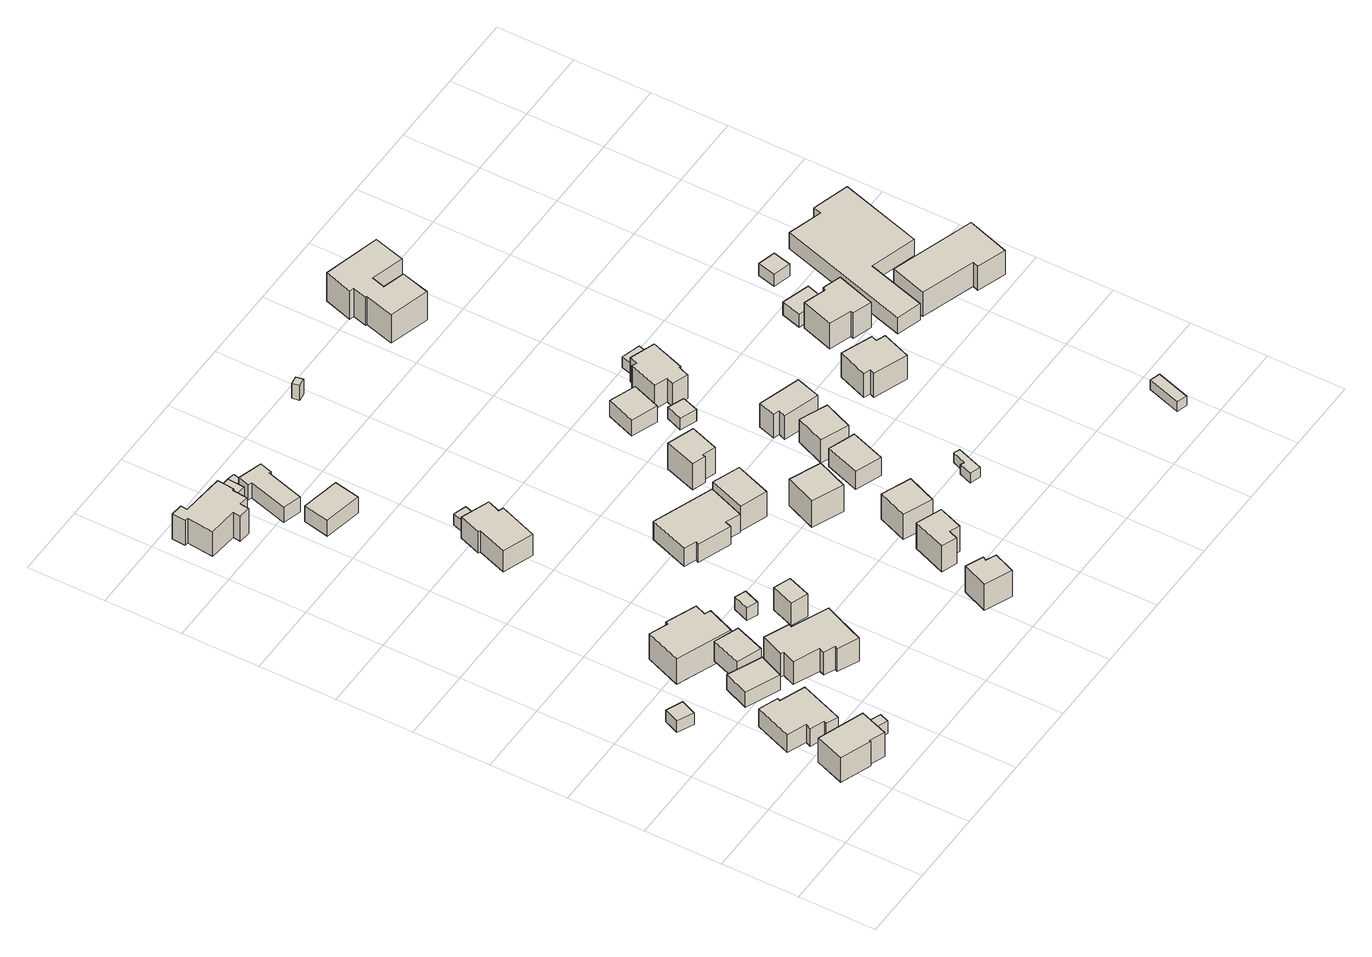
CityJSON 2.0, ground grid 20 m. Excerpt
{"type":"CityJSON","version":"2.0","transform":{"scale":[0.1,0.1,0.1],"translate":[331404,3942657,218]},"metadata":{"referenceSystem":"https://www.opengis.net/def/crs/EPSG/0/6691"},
"CityObjects":{
"building1":{"type":"Building","attributes":{"usage":"411","measuredHeight":8.6,"storeysAboveGround":2,"BuildingIDAttribute.prefecture":"14","BuildingIDAttribute.city":"14151","BuildingDetailAttribute.totalFloorArea":159.39,"BuildingDetailAttribute.buildingFootprintArea":79.7,"BuildingDetailAttribute.buildingStructureType":"601","BuildingDetailAttribute.buildingStructureOrgType":"1","BuildingDetailAttribute.orgUsage":"10","BuildingDetailAttribute.surveyYear":2015},"geometry":[{"type":"Solid","lod":"1","boundaries":[[[[0,1,2,3,4,5]],[[4,6,7,5]],[[3,8,6,4]],[[2,9,8,3]],[[1,10,9,2]],[[0,11,10,1]],[[5,7,11,0]],[[6,8,9,10,11,7]]]]}]},
"building2":{"type":"Building","attributes":{"usage":"411","measuredHeight":6.4,"storeysAboveGround":2,"BuildingIDAttribute.prefecture":"14","BuildingIDAttribute.city":"14151","BuildingDetailAttribute.totalFloorArea":91.75,"BuildingDetailAttribute.buildingFootprintArea":45.87,"BuildingDetailAttribute.buildingStructureType":"601","BuildingDetailAttribute.buildingStructureOrgType":"1","BuildingDetailAttribute.orgUsage":"10","BuildingDetailAttribute.surveyYear":2015},"geometry":[{"type":"Solid","lod":"1","boundaries":[[[[12,13,14,15]],[[14,16,17,15]],[[13,18,16,14]],[[12,19,18,13]],[[15,17,19,12]],[[16,18,19,17]]]]}]},
"building3":{"type":"Building","attributes":{"usage":"411","measuredHeight":6.5,"storeysAboveGround":2,"BuildingIDAttribute.prefecture":"14","BuildingIDAttribute.city":"14151","BuildingDetailAttribute.totalFloorArea":223.24,"BuildingDetailAttribute.buildingFootprintArea":111.62,"BuildingDetailAttribute.buildingStructureType":"601","BuildingDetailAttribute.buildingStructureOrgType":"1","BuildingDetailAttribute.orgUsage":"10","BuildingDetailAttribute.surveyYear":2015},"geometry":[{"type":"Solid","lod":"1","boundaries":[[[[20,21,22,23,24,25,26,27,28,29]],[[28,30,31,29]],[[27,32,30,28]],[[26,33,32,27]],[[25,34,33,26]],[[24,35,34,25]],[[23,36,35,24]],[[22,37,36,23]],[[21,38,37,22]],[[20,39,38,21]],[[29,31,39,20]],[[30,32,33,34,35,36,37,38,39,31]]]]}]},
"building4":{"type":"Building","attributes":{"measuredHeight":5.6,"BuildingIDAttribute.prefecture":"14","BuildingIDAttribute.city":"14151","BuildingDetailAttribute.surveyYear":2015},"geometry":[{"type":"Solid","lod":"1","boundaries":[[[[40,41,42,43]],[[42,44,45,43]],[[41,46,44,42]],[[40,47,46,41]],[[43,45,47,40]],[[44,46,47,45]]]]}]},
"building5":{"type":"Building","attributes":{"usage":"411","measuredHeight":5.1,"storeysAboveGround":1,"BuildingIDAttribute.prefecture":"14","BuildingIDAttribute.city":"14151","BuildingDetailAttribute.totalFloorArea":51.71,"BuildingDetailAttribute.buildingFootprintArea":51.71,"BuildingDetailAttribute.buildingStructureType":"601","BuildingDetailAttribute.buildingStructureOrgType":"1","BuildingDetailAttribute.orgUsage":"10","BuildingDetailAttribute.surveyYear":2015},"geometry":[{"type":"Solid","lod":"1","boundaries":[[[[48,49,50,51]],[[50,52,53,51]],[[49,54,52,50]],[[48,55,54,49]],[[51,53,55,48]],[[52,54,55,53]]]]}]},
"building6":{"type":"Building","attributes":{"usage":"411","measuredHeight":7,"storeysAboveGround":1,"BuildingIDAttribute.prefecture":"14","BuildingIDAttribute.city":"14151","BuildingDetailAttribute.totalFloorArea":41.19,"BuildingDetailAttribute.buildingFootprintArea":41.19,"BuildingDetailAttribute.buildingStructureType":"601","BuildingDetailAttribute.buildingStructureOrgType":"1","BuildingDetailAttribute.orgUsage":"10","BuildingDetailAttribute.surveyYear":2015},"geometry":[{"type":"Solid","lod":"1","boundaries":[[[[56,57,58,59]],[[58,60,61,59]],[[57,62,60,58]],[[56,63,62,57]],[[59,61,63,56]],[[60,62,63,61]]]]}]},
"building7":{"type":"Building","attributes":{"usage":"411","measuredHeight":9.9,"storeysAboveGround":2,"BuildingIDAttribute.prefecture":"14","BuildingIDAttribute.city":"14151","BuildingDetailAttribute.totalFloorArea":217.46,"BuildingDetailAttribute.buildingFootprintArea":108.73,"BuildingDetailAttribute.buildingStructureType":"601","BuildingDetailAttribute.buildingStructureOrgType":"1","BuildingDetailAttribute.orgUsage":"10","BuildingDetailAttribute.surveyYear":2015},"geometry":[{"type":"Solid","lod":"1","boundaries":[[[[64,65,66,67,68,69,70,71]],[[70,72,73,71]],[[69,74,72,70]],[[68,75,74,69]],[[67,76,75,68]],[[66,77,76,67]],[[65,78,77,66]],[[64,79,78,65]],[[71,73,79,64]],[[72,74,75,76,77,78,79,73]]]]}]},
"building8":{"type":"Building","attributes":{"usage":"411","measuredHeight":9.5,"storeysAboveGround":2,"BuildingIDAttribute.prefecture":"14","BuildingIDAttribute.city":"14151","BuildingDetailAttribute.totalFloorArea":274.66,"BuildingDetailAttribute.buildingFootprintArea":137.33,"BuildingDetailAttribute.buildingStructureType":"601","BuildingDetailAttribute.buildingStructureOrgType":"1","BuildingDetailAttribute.orgUsage":"10","BuildingDetailAttribute.surveyYear":2015},"geometry":[{"type":"Solid","lod":"1","boundaries":[[[[80,81,82,83,84,85,86,87,88,89,90,91]],[[90,92,93,91]],[[89,94,92,90]],[[88,95,94,89]],[[87,96,95,88]],[[86,97,96,87]],[[85,98,97,86]],[[84,99,98,85]],[[83,100,99,84]],[[82,101,100,83]],[[81,102,101,82]],[[80,103,102,81]],[[91,93,103,80]],[[92,94,95,96,97,98,99,100,101,102,103,93]]]]}]},
"building9":{"type":"Building","attributes":{"usage":"411","measuredHeight":14.5,"storeysAboveGround":1,"BuildingIDAttribute.prefecture":"14","BuildingIDAttribute.city":"14151","BuildingDetailAttribute.totalFloorArea":122.86,"BuildingDetailAttribute.buildingFootprintArea":122.86,"BuildingDetailAttribute.buildingStructureType":"601","BuildingDetailAttribute.buildingStructureOrgType":"1","BuildingDetailAttribute.orgUsage":"10","BuildingDetailAttribute.surveyYear":2015},"geometry":[{"type":"Solid","lod":"1","boundaries":[[[[104,105,106,107,108,109,110,111,112,113,114,115,116,117]],[[116,118,119,117]],[[115,120,118,116]],[[114,121,120,115]],[[113,122,121,114]],[[112,123,122,113]],[[111,124,123,112]],[[110,125,124,111]],[[109,126,125,110]],[[108,127,126,109]],[[107,128,127,108]],[[106,129,128,107]],[[105,130,129,106]],[[104,131,130,105]],[[117,119,131,104]],[[118,120,121,122,123,124,125,126,127,128,129,130,131,119]]]]}]},
"building10":{"type":"Building","attributes":{"measuredHeight":4.4,"BuildingIDAttribute.prefecture":"14","BuildingIDAttribute.city":"14151","BuildingDetailAttribute.surveyYear":2015},"geometry":[{"type":"Solid","lod":"1","boundaries":[[[[132,133,134,135]],[[134,136,137,135]],[[133,138,136,134]],[[132,139,138,133]],[[135,137,139,132]],[[136,138,139,137]]]]}]},
"building11":{"type":"Building","attributes":{"usage":"421","measuredHeight":8.6,"storeysAboveGround":2,"BuildingIDAttribute.prefecture":"14","BuildingIDAttribute.city":"14151","BuildingDetailAttribute.totalFloorArea":104.31,"BuildingDetailAttribute.buildingFootprintArea":52.15,"BuildingDetailAttribute.buildingStructureType":"610","BuildingDetailAttribute.buildingStructureOrgType":"2","BuildingDetailAttribute.orgUsage":"120","BuildingDetailAttribute.surveyYear":2015},"geometry":[{"type":"Solid","lod":"1","boundaries":[[[[140,141,142,143]],[[142,144,145,143]],[[141,146,144,142]],[[140,147,146,141]],[[143,145,147,140]],[[144,146,147,145]]]]}]},
"building12":{"type":"Building","attributes":{"usage":"411","measuredHeight":8.5,"storeysAboveGround":2,"BuildingIDAttribute.prefecture":"14","BuildingIDAttribute.city":"14151","BuildingDetailAttribute.totalFloorArea":194.05,"BuildingDetailAttribute.buildingFootprintArea":97.03,"BuildingDetailAttribute.buildingStructureType":"601","BuildingDetailAttribute.buildingStructureOrgType":"1","BuildingDetailAttribute.orgUsage":"10","BuildingDetailAttribute.surveyYear":2015},"geometry":[{"type":"Solid","lod":"1","boundaries":[[[[148,149,150,151,152,153,154,155]],[[154,156,157,155]],[[153,158,156,154]],[[152,159,158,153]],[[151,160,159,152]],[[150,161,160,151]],[[149,162,161,150]],[[148,163,162,149]],[[155,157,163,148]],[[156,158,159,160,161,162,163,157]]]]}]},
"building13":{"type":"Building","attributes":{"usage":"411","measuredHeight":5.6,"storeysAboveGround":1,"BuildingIDAttribute.prefecture":"14","BuildingIDAttribute.city":"14151","BuildingDetailAttribute.totalFloorArea":62.01,"BuildingDetailAttribute.buildingFootprintArea":62.01,"BuildingDetailAttribute.buildingStructureType":"601","BuildingDetailAttribute.buildingStructureOrgType":"1","BuildingDetailAttribute.orgUsage":"10","BuildingDetailAttribute.surveyYear":2015},"geometry":[{"type":"Solid","lod":"1","boundaries":[[[[164,165,166,167]],[[166,168,169,167]],[[165,170,168,166]],[[164,171,170,165]],[[167,169,171,164]],[[168,170,171,169]]]]}]},
"building14":{"type":"Building","attributes":{"usage":"411","measuredHeight":5,"storeysAboveGround":1,"BuildingIDAttribute.prefecture":"14","BuildingIDAttribute.city":"14151","BuildingDetailAttribute.totalFloorArea":15.64,"BuildingDetailAttribute.buildingFootprintArea":15.64,"BuildingDetailAttribute.buildingStructureType":"601","BuildingDetailAttribute.buildingStructureOrgType":"1","BuildingDetailAttribute.orgUsage":"10","BuildingDetailAttribute.surveyYear":2015},"geometry":[{"type":"Solid","lod":"1","boundaries":[[[[172,173,174,175]],[[174,176,177,175]],[[173,178,176,174]],[[172,179,178,173]],[[175,177,179,172]],[[176,178,179,177]]]]}]},
"building15":{"type":"Building","attributes":{"usage":"411","measuredHeight":5.4,"storeysAboveGround":2,"BuildingIDAttribute.prefecture":"14","BuildingIDAttribute.city":"14151","BuildingDetailAttribute.totalFloorArea":96.02,"BuildingDetailAttribute.buildingFootprintArea":48.01,"BuildingDetailAttribute.buildingStructureType":"601","BuildingDetailAttribute.buildingStructureOrgType":"1","BuildingDetailAttribute.orgUsage":"10","BuildingDetailAttribute.surveyYear":2015},"geometry":[{"type":"Solid","lod":"1","boundaries":[[[[180,181,182,183,184,185,186,187]],[[186,188,189,187]],[[185,190,188,186]],[[184,191,190,185]],[[183,192,191,184]],[[182,193,192,183]],[[181,194,193,182]],[[180,195,194,181]],[[187,189,195,180]],[[188,190,191,192,193,194,195,189]]]]}]},
"building16":{"type":"Building","attributes":{"measuredHeight":5.9,"BuildingIDAttribute.prefecture":"14","BuildingIDAttribute.city":"14151","BuildingDetailAttribute.surveyYear":2015},"geometry":[{"type":"Solid","lod":"1","boundaries":[[[[196,197,198,199]],[[198,200,201,199]],[[197,202,200,198]],[[196,203,202,197]],[[199,201,203,196]],[[200,202,203,201]]]]}]},
"building17":{"type":"Building","attributes":{"usage":"411","measuredHeight":4.6,"storeysAboveGround":2,"BuildingIDAttribute.prefecture":"14","BuildingIDAttribute.city":"14151","BuildingDetailAttribute.totalFloorArea":16.86,"BuildingDetailAttribute.buildingFootprintArea":8.43,"BuildingDetailAttribute.buildingStructureType":"601","BuildingDetailAttribute.buildingStructureOrgType":"1","BuildingDetailAttribute.orgUsage":"10","BuildingDetailAttribute.surveyYear":2015},"geometry":[{"type":"Solid","lod":"1","boundaries":[[[[204,205,206,207]],[[206,208,209,207]],[[205,210,208,206]],[[204,211,210,205]],[[207,209,211,204]],[[208,210,211,209]]]]}]},
"building18":{"type":"Building","attributes":{"usage":"411","measuredHeight":9,"storeysAboveGround":2,"BuildingIDAttribute.prefecture":"14","BuildingIDAttribute.city":"14151","BuildingDetailAttribute.totalFloorArea":78.61,"BuildingDetailAttribute.buildingFootprintArea":39.31,"BuildingDetailAttribute.buildingStructureType":"601","BuildingDetailAttribute.buildingStructureOrgType":"1","BuildingDetailAttribute.orgUsage":"10","BuildingDetailAttribute.surveyYear":2015},"geometry":[{"type":"Solid","lod":"1","boundaries":[[[[212,213,214,215,216,217]],[[216,218,219,217]],[[215,220,218,216]],[[214,221,220,215]],[[213,222,221,214]],[[212,223,222,213]],[[217,219,223,212]],[[218,220,221,222,223,219]]]]}]},
"building19":{"type":"Building","attributes":{"measuredHeight":6,"BuildingIDAttribute.prefecture":"14","BuildingIDAttribute.city":"14151","BuildingDetailAttribute.surveyYear":2015},"geometry":[{"type":"Solid","lod":"1","boundaries":[[[[224,225,226,227,228,229,230,231]],[[230,232,233,231]],[[229,234,232,230]],[[228,235,234,229]],[[227,236,235,228]],[[226,237,236,227]],[[225,238,237,226]],[[224,239,238,225]],[[231,233,239,224]],[[232,234,235,236,237,238,239,233]]]]}]},
"building20":{"type":"Building","attributes":{"usage":"411","measuredHeight":9.7,"storeysAboveGround":2,"BuildingIDAttribute.prefecture":"14","BuildingIDAttribute.city":"14151","BuildingDetailAttribute.totalFloorArea":113.86,"BuildingDetailAttribute.buildingFootprintArea":56.93,"BuildingDetailAttribute.buildingStructureType":"601","BuildingDetailAttribute.buildingStructureOrgType":"1","BuildingDetailAttribute.orgUsage":"10","BuildingDetailAttribute.surveyYear":2015},"geometry":[{"type":"Solid","lod":"1","boundaries":[[[[240,241,242,243,244,245]],[[244,246,247,245]],[[243,248,246,244]],[[242,249,248,243]],[[241,250,249,242]],[[240,251,250,241]],[[245,247,251,240]],[[246,248,249,250,251,247]]]]}]},
"building21":{"type":"Building","attributes":{"usage":"411","measuredHeight":8.9,"storeysAboveGround":2,"BuildingIDAttribute.prefecture":"14","BuildingIDAttribute.city":"14151","BuildingDetailAttribute.totalFloorArea":123,"BuildingDetailAttribute.buildingFootprintArea":61.5,"BuildingDetailAttribute.buildingStructureType":"601","BuildingDetailAttribute.buildingStructureOrgType":"1","BuildingDetailAttribute.orgUsage":"10","BuildingDetailAttribute.surveyYear":2015},"geometry":[{"type":"Solid","lod":"1","boundaries":[[[[252,253,254,255]],[[254,256,257,255]],[[253,258,256,254]],[[252,259,258,253]],[[255,257,259,252]],[[256,258,259,257]]]]}]},
"building22":{"type":"Building","attributes":{"usage":"411","measuredHeight":9,"storeysAboveGround":2,"BuildingIDAttribute.prefecture":"14","BuildingIDAttribute.city":"14151","BuildingDetailAttribute.totalFloorArea":124.5,"BuildingDetailAttribute.buildingFootprintArea":62.25,"BuildingDetailAttribute.buildingStructureType":"601","BuildingDetailAttribute.buildingStructureOrgType":"1","BuildingDetailAttribute.orgUsage":"10","BuildingDetailAttribute.surveyYear":2015},"geometry":[{"type":"Solid","lod":"1","boundaries":[[[[260,261,262,263]],[[262,264,265,263]],[[261,266,264,262]],[[260,267,266,261]],[[263,265,267,260]],[[264,266,267,265]]]]}]},
"building23":{"type":"Building","attributes":{"usage":"411","measuredHeight":8.5,"storeysAboveGround":2,"BuildingIDAttribute.prefecture":"14","BuildingIDAttribute.city":"14151","BuildingDetailAttribute.totalFloorArea":89.54,"BuildingDetailAttribute.buildingFootprintArea":44.77,"BuildingDetailAttribute.buildingStructureType":"601","BuildingDetailAttribute.buildingStructureOrgType":"1","BuildingDetailAttribute.orgUsage":"10","BuildingDetailAttribute.surveyYear":2015},"geometry":[{"type":"Solid","lod":"1","boundaries":[[[[268,269,270,271]],[[270,272,273,271]],[[269,274,272,270]],[[268,275,274,269]],[[271,273,275,268]],[[272,274,275,273]]]]}]},
"building24":{"type":"Building","attributes":{"usage":"411","measuredHeight":9,"storeysAboveGround":2,"BuildingIDAttribute.prefecture":"14","BuildingIDAttribute.city":"14151","BuildingDetailAttribute.totalFloorArea":99.85,"BuildingDetailAttribute.buildingFootprintArea":49.93,"BuildingDetailAttribute.buildingStructureType":"601","BuildingDetailAttribute.buildingStructureOrgType":"1","BuildingDetailAttribute.orgUsage":"10","BuildingDetailAttribute.surveyYear":2015},"geometry":[{"type":"Solid","lod":"1","boundaries":[[[[276,277,278,279,280,281]],[[280,282,283,281]],[[279,284,282,280]],[[278,285,284,279]],[[277,286,285,278]],[[276,287,286,277]],[[281,283,287,276]],[[282,284,285,286,287,283]]]]}]},
"building25":{"type":"Building","attributes":{"measuredHeight":5.1,"BuildingIDAttribute.prefecture":"14","BuildingIDAttribute.city":"14151","BuildingDetailAttribute.surveyYear":2015},"geometry":[{"type":"Solid","lod":"1","boundaries":[[[[288,289,290,291]],[[290,292,293,291]],[[289,294,292,290]],[[288,295,294,289]],[[291,293,295,288]],[[292,294,295,293]]]]}]},
"building26":{"type":"Building","attributes":{"usage":"411","measuredHeight":8.1,"storeysAboveGround":2,"BuildingIDAttribute.prefecture":"14","BuildingIDAttribute.city":"14151","BuildingDetailAttribute.totalFloorArea":112.14,"BuildingDetailAttribute.buildingFootprintArea":56.07,"BuildingDetailAttribute.buildingStructureType":"601","BuildingDetailAttribute.buildingStructureOrgType":"1","BuildingDetailAttribute.orgUsage":"10","BuildingDetailAttribute.surveyYear":2015},"geometry":[{"type":"Solid","lod":"1","boundaries":[[[[296,297,298,299]],[[298,300,301,299]],[[297,302,300,298]],[[296,303,302,297]],[[299,301,303,296]],[[300,302,303,301]]]]}]},
"building27":{"type":"Building","attributes":{"measuredHeight":6.1,"BuildingIDAttribute.prefecture":"14","BuildingIDAttribute.city":"14151","BuildingDetailAttribute.surveyYear":2015},"geometry":[{"type":"Solid","lod":"1","boundaries":[[[[304,305,306,307]],[[306,308,309,307]],[[305,310,308,306]],[[304,311,310,305]],[[307,309,311,304]],[[308,310,311,309]]]]}]},
"building28":{"type":"Building","attributes":{"BuildingIDAttribute.prefecture":"14","BuildingIDAttribute.city":"14151","BuildingDetailAttribute.surveyYear":2015},"geometry":[{"type":"Solid","lod":"1","boundaries":[[[[312,313,314,315,316,317]],[[316,318,319,317]],[[315,320,318,316]],[[314,321,320,315]],[[313,322,321,314]],[[312,323,322,313]],[[317,319,323,312]],[[318,320,321,322,323,319]]]]}]},
"building29":{"type":"Building","attributes":{"measuredHeight":4,"BuildingIDAttribute.prefecture":"14","BuildingIDAttribute.city":"14151","BuildingDetailAttribute.surveyYear":2015},"geometry":[{"type":"Solid","lod":"1","boundaries":[[[[324,325,326,327]],[[326,328,329,327]],[[325,330,328,326]],[[324,331,330,325]],[[327,329,331,324]],[[328,330,331,329]]]]}]},
"building30":{"type":"Building","attributes":{"usage":"413","measuredHeight":8.1,"storeysAboveGround":2,"BuildingIDAttribute.prefecture":"14","BuildingIDAttribute.city":"14151","BuildingDetailAttribute.totalFloorArea":101.45,"BuildingDetailAttribute.buildingFootprintArea":50.72,"BuildingDetailAttribute.buildingStructureType":"601","BuildingDetailAttribute.buildingStructureOrgType":"1","BuildingDetailAttribute.orgUsage":"30","BuildingDetailAttribute.surveyYear":2015},"geometry":[{"type":"Solid","lod":"1","boundaries":[[[[332,333,334,335]],[[334,336,337,335]],[[333,338,336,334]],[[332,339,338,333]],[[335,337,339,332]],[[336,338,339,337]]]]}]},
"building31":{"type":"Building","attributes":{"usage":"413","measuredHeight":8.4,"storeysAboveGround":2,"BuildingIDAttribute.prefecture":"14","BuildingIDAttribute.city":"14151","BuildingDetailAttribute.totalFloorArea":102.73,"BuildingDetailAttribute.buildingFootprintArea":51.36,"BuildingDetailAttribute.buildingStructureType":"601","BuildingDetailAttribute.buildingStructureOrgType":"1","BuildingDetailAttribute.orgUsage":"30","BuildingDetailAttribute.surveyYear":2015},"geometry":[{"type":"Solid","lod":"1","boundaries":[[[[340,341,342,343,344,345]],[[344,346,347,345]],[[343,348,346,344]],[[342,349,348,343]],[[341,350,349,342]],[[340,351,350,341]],[[345,347,351,340]],[[346,348,349,350,351,347]]]]}]},
"building32":{"type":"Building","attributes":{"usage":"411","measuredHeight":8.4,"storeysAboveGround":2,"BuildingIDAttribute.prefecture":"14","BuildingIDAttribute.city":"14151","BuildingDetailAttribute.totalFloorArea":123.63,"BuildingDetailAttribute.buildingFootprintArea":61.82,"BuildingDetailAttribute.buildingStructureType":"601","BuildingDetailAttribute.buildingStructureOrgType":"1","BuildingDetailAttribute.orgUsage":"10","BuildingDetailAttribute.surveyYear":2015},"geometry":[{"type":"Solid","lod":"1","boundaries":[[[[352,353,354,355,356,357,358,359,360,361]],[[360,362,363,361]],[[359,364,362,360]],[[358,365,364,359]],[[357,366,365,358]],[[356,367,366,357]],[[355,368,367,356]],[[354,369,368,355]],[[353,370,369,354]],[[352,371,370,353]],[[361,363,371,352]],[[362,364,365,366,367,368,369,370,371,363]]]]}]},
"building33":{"type":"Building","attributes":{"measuredHeight":6.6,"BuildingIDAttribute.prefecture":"14","BuildingIDAttribute.city":"14151","BuildingDetailAttribute.surveyYear":2015},"geometry":[{"type":"Solid","lod":"1","boundaries":[[[[372,373,374,375]],[[374,376,377,375]],[[373,378,376,374]],[[372,379,378,373]],[[375,377,379,372]],[[376,378,379,377]]]]}]},
"building34":{"type":"Building","attributes":{"usage":"411","measuredHeight":11.6,"storeysAboveGround":2,"BuildingIDAttribute.prefecture":"14","BuildingIDAttribute.city":"14151","BuildingDetailAttribute.totalFloorArea":369.66,"BuildingDetailAttribute.buildingFootprintArea":184.83,"BuildingDetailAttribute.buildingStructureType":"601","BuildingDetailAttribute.buildingStructureOrgType":"1","BuildingDetailAttribute.orgUsage":"10","BuildingDetailAttribute.surveyYear":2015},"geometry":[{"type":"Solid","lod":"1","boundaries":[[[[380,381,382,383,384,385,386,387,388,389,390,391]],[[390,392,393,391]],[[389,394,392,390]],[[388,395,394,389]],[[387,396,395,388]],[[386,397,396,387]],[[385,398,397,386]],[[384,399,398,385]],[[383,400,399,384]],[[382,401,400,383]],[[381,402,401,382]],[[380,403,402,381]],[[391,393,403,380]],[[392,394,395,396,397,398,399,400,401,402,403,393]]]]}]},
"building35":{"type":"Building","attributes":{"measuredHeight":8,"BuildingIDAttribute.prefecture":"14","BuildingIDAttribute.city":"14151","BuildingDetailAttribute.surveyYear":2015},"geometry":[{"type":"Solid","lod":"1","boundaries":[[[[404,405,406,407,408,409,410,411]],[[410,412,413,411]],[[409,414,412,410]],[[408,415,414,409]],[[407,416,415,408]],[[406,417,416,407]],[[405,418,417,406]],[[404,419,418,405]],[[411,413,419,404]],[[412,414,415,416,417,418,419,413]]]]}]},
"building36":{"type":"Building","attributes":{"BuildingIDAttribute.prefecture":"14","BuildingIDAttribute.city":"14151","BuildingDetailAttribute.surveyYear":2015},"geometry":[{"type":"Solid","lod":"1","boundaries":[[[[420,421,422,423]],[[422,424,425,423]],[[421,426,424,422]],[[420,427,426,421]],[[423,425,427,420]],[[424,426,427,425]]]]}]},
"building37":{"type":"Building","attributes":{"usage":"411","measuredHeight":8.8,"storeysAboveGround":2,"BuildingIDAttribute.prefecture":"14","BuildingIDAttribute.city":"14151","BuildingDetailAttribute.totalFloorArea":137.96,"BuildingDetailAttribute.buildingFootprintArea":68.98,"BuildingDetailAttribute.buildingStructureType":"601","BuildingDetailAttribute.buildingStructureOrgType":"1","BuildingDetailAttribute.orgUsage":"10","BuildingDetailAttribute.surveyYear":2015},"geometry":[{"type":"Solid","lod":"1","boundaries":[[[[428,429,430,431,432,433,434,435]],[[434,436,437,435]],[[433,438,436,434]],[[432,439,438,433]],[[431,440,439,432]],[[430,441,440,431]],[[429,442,441,430]],[[428,443,442,429]],[[435,437,443,428]],[[436,438,439,440,441,442,443,437]]]]}]},
"building38":{"type":"Building","attributes":{"measuredHeight":6.6,"BuildingIDAttribute.prefecture":"14","BuildingIDAttribute.city":"14151","BuildingDetailAttribute.surveyYear":2015},"geometry":[{"type":"Solid","lod":"1","boundaries":[[[[444,445,446,447]],[[446,448,449,447]],[[445,450,448,446]],[[444,451,450,445]],[[447,449,451,444]],[[448,450,451,449]]]]}]},
"building39":{"type":"Building","attributes":{"measuredHeight":4,"BuildingIDAttribute.prefecture":"14","BuildingIDAttribute.city":"14151","BuildingDetailAttribute.surveyYear":2015},"geometry":[{"type":"Solid","lod":"1","boundaries":[[[[452,453,454,455]],[[454,456,457,455]],[[453,458,456,454]],[[452,459,458,453]],[[455,457,459,452]],[[456,458,459,457]]]]}]},
"building40":{"type":"Building","attributes":{"usage":"441","measuredHeight":7.7,"storeysAboveGround":1,"BuildingIDAttribute.prefecture":"14","BuildingIDAttribute.city":"14151","BuildingDetailAttribute.totalFloorArea":214.45,"BuildingDetailAttribute.buildingFootprintArea":214.45,"BuildingDetailAttribute.buildingStructureType":"610","BuildingDetailAttribute.buildingStructureOrgType":"2","BuildingDetailAttribute.orgUsage":"172","BuildingDetailAttribute.surveyYear":2015},"geometry":[{"type":"Solid","lod":"1","boundaries":[[[[460,461,462,463,464,465]],[[464,466,467,465]],[[463,468,466,464]],[[462,469,468,463]],[[461,470,469,462]],[[460,471,470,461]],[[465,467,471,460]],[[466,468,469,470,471,467]]]]}]},
"building41":{"type":"Building","attributes":{"usage":"441","measuredHeight":6.1,"storeysAboveGround":1,"BuildingIDAttribute.prefecture":"14","BuildingIDAttribute.city":"14151","BuildingDetailAttribute.totalFloorArea":464.64,"BuildingDetailAttribute.buildingFootprintArea":464.64,"BuildingDetailAttribute.buildingStructureType":"610","BuildingDetailAttribute.buildingStructureOrgType":"2","BuildingDetailAttribute.orgUsage":"172","BuildingDetailAttribute.surveyYear":2015},"geometry":[{"type":"Solid","lod":"1","boundaries":[[[[472,473,474,475,476,477,478,479]],[[478,480,481,479]],[[477,482,480,478]],[[476,483,482,477]],[[475,484,483,476]],[[474,485,484,475]],[[473,486,485,474]],[[472,487,486,473]],[[479,481,487,472]],[[480,482,483,484,485,486,487,481]]]]}]}
},
"vertices":[
[197,74,134],[170,1,134],[131,16,134],[129,12,134],[50,42,134],[78,118,134],[50,42,209],[78,118,209],[129,12,209],[131,16,209],[170,1,209],[197,74,209],
[66,462,120],[49,422,120],[7,441,120],[24,480,120],[7,441,156],[24,480,156],[49,422,156],[66,462,156],
[186,131,121],[155,143,121],[159,151,121],[123,165,121],[129,180,121],[80,199,121],[117,296,121],[167,277,121],[164,269,121],[229,244,121],[164,269,176],[229,244,176],[167,277,176],[117,296,176],[80,199,176],[129,180,176],[123,165,176],[159,151,176],[155,143,176],[186,131,176],
[248,59,131],[238,35,131],[198,50,131],[207,75,131],[198,50,170],[207,75,170],[238,35,170],[248,59,170],
[157,355,117],[184,419,117],[272,381,117],[244,317,117],[272,381,163],[244,317,163],[184,419,163],[157,355,163],
[284,391,113],[221,414,113],[250,492,113],[313,468,113],[250,492,174],[313,468,174],[221,414,174],[284,391,174],
[154,531,101],[190,624,101],[238,605,101],[241,612,101],[319,581,101],[308,552,101],[323,546,101],[294,475,101],[323,546,180],[294,475,180],[308,552,180],[319,581,180],[241,612,180],[238,605,180],[190,624,180],[154,531,180],
[422,221,107],[368,244,107],[372,252,107],[343,264,107],[349,278,107],[282,307,107],[296,340,107],[289,343,107],[315,403,107],[378,376,107],[375,368,107],[468,328,107],[375,368,178],[468,328,178],[378,376,178],[315,403,178],[289,343,178],[296,340,178],[282,307,178],[349,278,178],[343,264,178],[372,252,178],[368,244,178],[422,221,178],
[148,1718,55],[144,1674,55],[139,1674,55],[135,1634,55],[111,1637,55],[108,1613,55],[77,1616,55],[79,1636,55],[4,1643,55],[11,1713,55],[2,1714,55],[5,1749,55],[37,1746,55],[35,1729,55],[37,1746,132],[35,1729,132],[5,1749,132],[2,1714,132],[11,1713,132],[4,1643,132],[79,1636,132],[77,1616,132],[108,1613,132],[111,1637,132],[135,1634,132],[139,1674,132],[144,1674,132],[148,1718,132],
[440,495,95],[412,506,95],[428,547,95],[456,536,95],[428,547,134],[456,536,134],[412,506,134],[440,495,134],
[470,472,97],[514,456,97],[492,396,97],[448,413,97],[492,396,166],[448,413,166],[514,456,166],[470,472,166],
[353,1025,82],[274,1054,82],[301,1130,82],[296,1132,82],[317,1189,82],[390,1162,82],[377,1129,82],[390,1124,82],[377,1129,147],[390,1124,147],[390,1162,147],[317,1189,147],[296,1132,147],[301,1130,147],[274,1054,147],[353,1025,147],
[287,1497,73],[274,1430,73],[175,1450,73],[189,1517,73],[175,1450,122],[189,1517,122],[274,1430,122],[287,1497,122],
[185,1672,60],[149,1674,60],[152,1718,60],[188,1716,60],[152,1718,104],[188,1716,104],[149,1674,104],[185,1672,104],
[261,1675,64],[251,1642,64],[246,1644,64],[217,1546,64],[169,1560,64],[199,1661,64],[189,1664,64],[198,1694,64],[189,1664,111],[198,1694,111],[199,1661,111],[169,1560,111],[217,1546,111],[246,1644,111],[251,1642,111],[261,1675,111],
[198,1723,60],[218,1719,60],[212,1694,60],[192,1698,60],[212,1694,92],[192,1698,92],[218,1719,92],[198,1723,92],
[379,1215,79],[370,1187,79],[337,1198,79],[346,1226,79],[337,1198,114],[346,1226,114],[370,1187,114],[379,1215,114],
[714,74,94],[742,140,94],[787,121,94],[782,111,94],[808,100,94],[784,44,94],[808,100,174],[784,44,174],[782,111,174],[787,121,174],[742,140,174],[714,74,174],
[533,822,84],[688,764,84],[652,669,84],[614,684,84],[608,667,84],[522,699,84],[526,707,84],[495,719,84],[526,707,140],[495,719,140],[522,699,140],[608,667,140],[614,684,140],[652,669,140],[688,764,140],[533,822,140],
[808,307,88],[873,282,88],[849,220,88],[823,230,88],[813,206,88],[774,221,88],[813,206,168],[774,221,168],[823,230,168],[849,220,168],[873,282,168],[808,307,168],
[692,765,81],[762,739,81],[728,647,81],[658,672,81],[728,647,158],[658,672,158],[762,739,158],[692,765,158],
[864,589,80],[831,510,80],[751,544,80],[784,623,80],[751,544,162],[784,623,162],[831,510,162],[864,589,162],
[823,350,81],[853,426,81],[928,395,81],[897,319,81],[928,395,159],[897,319,159],[853,426,159],[823,350,159],
[744,913,79],[813,889,79],[787,816,79],[753,828,79],[751,820,79],[716,832,79],[751,820,159],[716,832,159],[753,828,159],[787,816,159],[813,889,159],[744,913,159],
[585,1782,8],[588,1763,8],[566,1760,8],[563,1779,8],[566,1760,54],[563,1779,54],[588,1763,54],[585,1782,54],
[975,500,76],[907,525,76],[939,614,76],[1007,589,76],[939,614,132],[1007,589,132],[907,525,132],[975,500,132],
[892,1088,73],[864,1013,73],[796,1038,73],[824,1113,73],[796,1038,122],[824,1113,122],[864,1013,122],[892,1088,122],
[1081,307,80],[1053,317,80],[1066,350,80],[1076,346,80],[1090,382,80],[1106,376,80],[1090,382,110],[1106,376,110],[1076,346,110],[1066,350,110],[1053,317,110],[1081,307,110],
[866,955,76],[882,997,76],[924,981,76],[909,939,76],[924,981,112],[909,939,112],[882,997,112],[866,955,112],
[1012,607,74],[941,636,74],[972,711,74],[1043,681,74],[972,711,145],[1043,681,145],[941,636,145],[1012,607,145],
[1077,777,72],[1057,714,72],[964,743,72],[971,762,72],[955,767,72],[969,811,72],[955,767,146],[969,811,146],[971,762,146],[964,743,146],[1057,714,146],[1077,777,146],
[976,1021,73],[972,1022,73],[962,994,73],[922,1008,73],[929,1027,73],[895,1039,73],[923,1115,73],[934,1110,73],[942,1131,73],[1007,1108,73],[942,1131,147],[1007,1108,147],[934,1110,147],[923,1115,147],[895,1039,147],[929,1027,147],[922,1008,147],[962,994,147],[972,1022,147],[976,1021,147],
[961,1127,70],[973,1171,70],[1022,1157,70],[1010,1113,70],[1022,1157,103],[1010,1113,103],[973,1171,103],[961,1127,103],
[957,1732,46],[871,1756,46],[861,1721,46],[918,1705,46],[897,1631,46],[793,1661,46],[815,1737,46],[811,1738,46],[822,1775,46],[809,1778,46],[833,1852,46],[980,1813,46],[833,1852,134],[980,1813,134],[809,1778,134],[822,1775,134],[811,1738,134],[815,1737,134],[793,1661,134],[897,1631,134],[918,1705,134],[861,1721,134],[871,1756,134],[957,1732,134],
[1182,645,70],[1187,658,70],[1170,664,70],[1200,741,70],[1280,710,70],[1275,695,70],[1298,686,70],[1270,612,70],[1298,686,144],[1270,612,144],[1275,695,144],[1280,710,144],[1200,741,144],[1170,664,144],[1187,658,144],[1182,645,144],
[1516,131,77],[1542,123,77],[1514,36,77],[1487,44,77],[1514,36,107],[1487,44,107],[1542,123,107],[1516,131,107],
[1369,766,68],[1319,782,68],[1321,790,68],[1264,809,68],[1291,892,68],[1350,873,68],[1353,881,68],[1401,866,68],[1353,881,147],[1401,866,147],[1350,873,147],[1291,892,147],[1264,809,147],[1321,790,147],[1319,782,147],[1369,766,147],
[1287,903,68],[1302,954,68],[1374,932,68],[1358,881,68],[1374,932,108],[1358,881,108],[1302,954,108],[1287,903,108],
[1429,1054,65],[1417,1006,65],[1371,1019,65],[1383,1066,65],[1371,1019,102],[1383,1066,102],[1417,1006,102],[1429,1054,102],
[1706,712,66],[1669,601,66],[1594,626,66],[1600,642,66],[1460,688,66],[1491,782,66],[1460,688,140],[1491,782,140],[1600,642,140],[1594,626,140],[1669,601,140],[1706,712,140],
[1493,1054,62],[1582,1027,62],[1588,1048,62],[1684,1020,62],[1619,806,62],[1498,842,62],[1452,689,62],[1388,708,62],[1452,689,112],[1388,708,112],[1498,842,112],[1619,806,112],[1684,1020,112],[1588,1048,112],[1582,1027,112],[1493,1054,112]
]}
